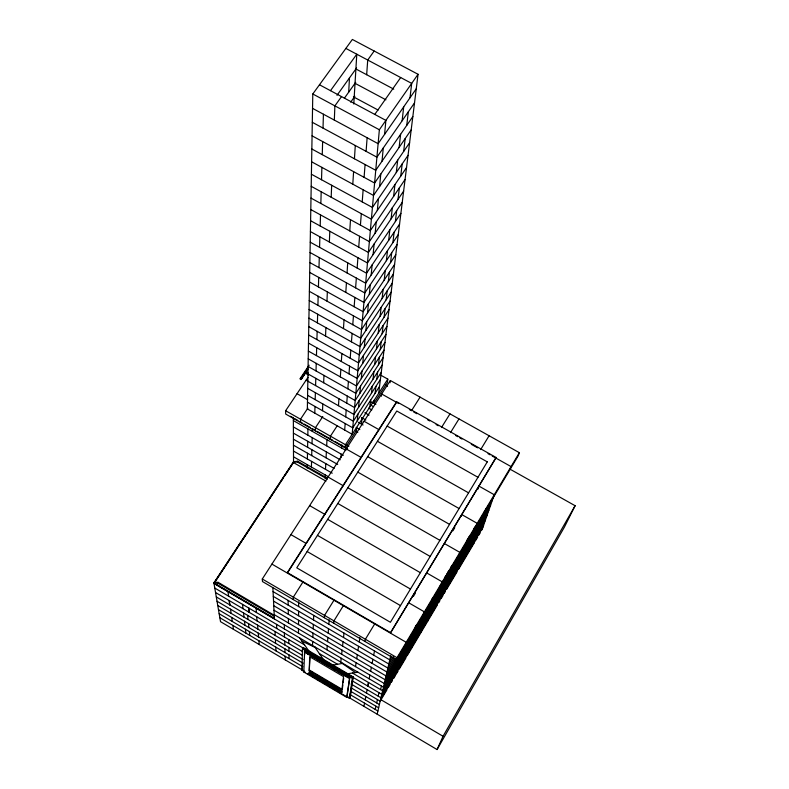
<?xml version="1.0" encoding="UTF-8"?>
<svg xmlns="http://www.w3.org/2000/svg" width="789" height="789" viewBox="0 0 789 789"><rect width="100%" height="100%" fill="white"/><g stroke="black" fill="none" stroke-linecap="round" stroke-linejoin="round"><path stroke-width="1.18" d="M298.479 633.103L298.498 628.902M298.518 624.612L298.548 620.233M298.567 615.765L298.597 611.209M298.627 606.563L298.646 601.82M300.501 422.46L300.52 419.196L307.868 408.12M304.791 373.158L305.382 373.493L305.392 372.931C304.475 374.035 307.138 370.524 308.262 373.325M305.382 373.493L306.122 371.836C305.708 370.82 306.24 373.335 304.939 373.236M305.225 672.228L302.069 670.354L302.404 648.864L303.242 647.503L353.225 676.913L350.247 697.032L349.458 698.344L342.091 693.995M302.591 662.533L302.069 670.354M312.789 93.99L307.355 408.909L352.17 434.285L379.361 129.761L418.052 74.284L352.367 39.45L312.789 93.99L379.361 129.761M307.217 468.025L307.276 464.672M307.385 458.991L307.493 453.202M307.602 447.304L307.72 441.278M307.838 435.143L307.947 428.881M303.814 672.011L304.633 651.241L349.705 677.771L347.071 696.667L346.677 697.318L303.814 672.011L304.219 671.36M304.564 654.791L304.633 651.241M311.418 467.039L311.566 461.378M311.714 455.608L311.862 449.72M312.02 443.724L312.178 437.609M312.336 431.376L312.395 429.255M314.791 413.12L314.989 406.453M315.186 399.638L315.383 392.685M315.59 385.584L315.797 378.335M316.014 370.929L316.231 363.354M316.458 355.612L316.685 347.702M316.912 339.605L317.158 331.331M317.395 322.869L317.651 314.2M317.908 305.323L318.164 296.24M318.44 286.94L318.707 277.403M318.993 267.629L319.279 257.608M319.575 247.342L319.88 236.799M320.196 225.989L320.512 214.884M320.847 203.483L321.182 191.776M321.527 179.744L321.882 167.367M322.257 154.644L322.632 141.556M323.017 128.084L323.421 114.218M315.363 430.902L315.462 427.677L322.77 416.553M309.12 673.717L309.574 671.587L309.12 673.717L341.548 692.86L341.943 692.209L309.525 673.066M309.219 670.818L309.692 656.704L343.54 676.637L341.884 690.099L309.219 670.818L310.067 657.207M312.523 645.501L312.681 641.447M312.848 637.325L313.016 633.103M313.184 628.813L313.351 624.424M313.529 619.957L313.716 615.39M322.523 410.714L322.8 403.938M323.658 382.754L323.954 375.386M325.551 336.025L325.896 327.603M326.971 301.132L327.346 291.871M329.368 242.016L329.802 231.266M331.183 197.23L331.666 185.267M334.319 120.086L334.891 105.864L341.529 96.593M325.068 478.223L325.226 474.929M325.502 469.337L325.788 463.636M326.074 457.827L326.37 451.9M326.666 445.854L326.971 439.69M348.699 92.175L349.468 77.924M330.256 439.365L330.433 436.179L337.051 426.03M353.788 104.01L356.786 54.214L330.492 90.676M324.397 617.757L324.545 615.381L333.974 600.232M338.491 405.724L338.935 398.751M340.345 376.895L340.838 369.291M341.341 361.52L341.854 353.561M343.471 328.579L344.034 319.861M345.809 292.403L346.43 282.797M347.061 272.945L347.712 262.845M349.774 230.921L350.503 219.707M352.791 184.172L353.6 171.647M354.439 158.767L355.297 145.511M366.668 74.718L367.723 60.033L374.173 51.019M340.937 457.699L341.203 454.119M341.657 448.034L341.884 444.927M326.932 649.82L327.238 645.767M327.543 641.635L327.859 637.413M328.175 633.113L328.51 628.715M328.845 624.237L329.181 619.661M344.675 430.044L345.178 423.525M345.69 416.878L346.213 410.083M346.746 403.149L347.288 396.068M347.841 388.829L348.413 381.432M348.994 373.868L349.586 366.135M350.198 358.226L350.819 350.138M351.45 341.864L352.101 333.392M352.772 324.723L353.452 315.837M354.153 306.743L354.863 297.423M355.602 287.867L356.352 278.073M357.131 268.023L357.92 257.717M358.729 247.144L359.567 236.286M360.425 225.131L361.303 213.671M362.21 201.895L363.137 189.794M364.094 177.338L365.08 164.526M366.096 151.34L367.132 137.759M308.016 377.31L285.628 410.744L285.687 414.047L345.197 447.846L345.444 444.7L387.823 379.134L380.426 374.992M333.747 623.221L333.944 620.874L343.343 605.696M356.638 427.382L356.332 430.597L345.197 447.846M357.259 420.853L357.89 414.176M358.541 407.371L359.202 400.408M359.883 393.307L360.573 386.048M361.283 378.631L362.003 371.047M362.743 363.295L363.502 355.366M364.271 347.259L365.06 338.954M365.879 330.463L366.707 321.774M367.556 312.868L368.424 303.745M369.311 294.405L370.228 284.829M371.165 275.006L372.122 264.936M373.108 254.6L374.114 243.998M375.16 233.12L376.225 221.946M377.32 210.456L378.444 198.66M379.598 186.529L380.781 174.053M382.014 161.212L383.267 148.007M384.568 134.396L385.9 120.382L319.486 84.778M361.48 424.097L362.112 417.904M340.779 662.109L341.213 658.204M341.657 654.229L342.11 650.175M342.574 646.033L343.047 641.812M343.521 637.512L344.014 633.113M369.923 406.818L370.672 400.112M371.441 393.267L372.23 386.275M373.039 379.144L373.858 371.856M374.696 364.41L375.554 356.796M376.432 349.024L377.32 341.075M378.237 332.948L379.174 324.634M380.13 316.133L381.107 307.424M382.113 298.518L383.138 289.395M384.194 280.056L385.269 270.489M386.373 260.676L387.507 250.626M388.671 240.32L389.855 229.747M391.078 218.898L392.33 207.763M393.622 196.333L394.944 184.596M396.295 172.535L397.695 160.128M399.135 147.385L400.605 134.268M402.124 120.766L403.692 106.88M371.806 402.203L373.917 403.386L374.311 400.053M375.11 393.257L375.929 386.354M376.757 379.302L377.606 372.112M378.473 364.755L379.361 357.249M380.268 349.586L381.195 341.745M382.142 333.727L383.109 325.532M384.095 317.158L385.111 308.588M386.146 299.81L387.202 290.835M388.287 281.643L389.401 272.235M390.545 262.589L391.709 252.707M392.902 242.578L394.125 232.193M395.388 221.541L396.68 210.614M398.001 199.4L399.362 187.89M400.753 176.065L402.193 163.915M403.662 151.429L405.181 138.588M406.739 125.382L408.347 111.791M409.994 97.806L411.7 83.397L345.868 48.415M341.548 692.86L342.12 690.789M378.69 393.247L418.052 74.284M342.84 684.941L342.288 689.438L309.623 670.167M343.116 682.702L343.679 678.205M381.373 396.226L381.659 393.987L398.701 403.554M387.823 379.134L387.369 382.547L373.917 403.386M390.042 382.783L390.348 380.505L519.359 452.689L518.225 455.766L396.482 659.89L262.471 581.562L262.293 579.008L390.348 380.505M346.677 697.318L349.705 677.771M349.458 698.344L352.397 678.293L353.225 676.913M349.852 697.693L352.811 677.603L302.818 648.183M355.533 666.616L356.115 662.721M356.717 658.746L357.328 654.683M357.95 650.55L358.581 646.319M359.232 642.009L359.892 637.611M365.021 641.506L365.396 639.248L374.686 623.951M363.936 706.362L364.548 703.137M365.169 699.853L365.81 696.5M366.461 693.097L367.122 689.625M367.792 686.085L368.483 682.475M369.183 678.796L369.893 675.049M370.623 671.232L371.363 667.336M372.122 663.352L372.891 659.298M373.68 655.156L374.489 650.935M367.921 686.164L368.611 682.554M375.219 709.439L375.939 706.204M376.678 702.91L377.428 699.557M378.197 696.145L378.976 692.663M380.604 689.606L381.422 685.996M377.152 714.173L382.596 690.779L487.079 515.256M390.762 655.659L383.434 687.18L488.845 510.197M382.724 690.858L383.562 687.258L391.906 673.254L390.989 676.972L382.724 690.858L352.417 673.027M389.085 684.132L389.963 680.552M390.861 676.903L391.778 673.175M392.705 669.388L393.652 665.512M394.628 661.567L395.368 658.549M396.482 659.89L397.025 657.73L519.359 452.689M397.883 658.43L398.642 655.422M396.206 674.21L397.143 670.581M398.09 666.883L399.066 663.115M400.053 659.279L401.059 655.363M405.635 644.554L406.217 642.315L271.919 564.096M406.286 644.337L407.104 641.24M405.142 657.129L406.167 653.312M407.213 649.436L408.268 645.481M409.353 641.447L410.467 637.334M414.629 630.352L415.793 626.091M412.006 647.621L413.081 643.765M414.176 639.84L415.3 635.845M416.434 631.772L417.588 627.62M422.904 616.465L423.841 613.181M423.713 614.236L424.393 611.86L408.702 602.776M420.971 630.5L422.135 626.466M423.328 622.363L424.531 618.172M425.764 613.901L427.027 609.552M431.129 602.678L432.441 598.18M428.812 617.323L427.599 621.387L437.431 604.828M430.044 613.181L431.297 608.96M432.579 604.67L433.881 600.281M439.286 588.989L440.331 585.537M461.24 516.479L461.812 514.596L477.207 523.344L476.27 526.125M441.505 584.402L442.274 581.887L426.691 572.922M436.583 604.236L437.885 599.995M439.217 595.665L440.568 591.257M441.939 586.76L443.349 582.183M438.142 601.632L439.453 597.362M440.795 593.012L442.156 588.584M443.546 584.067L444.966 579.471M447.393 575.408L448.852 570.684M443.31 594.452L444.315 591.247M445.686 586.888L447.077 582.46M448.497 577.942L449.947 573.337M451.416 568.652L452.324 565.782M478.026 489.062L478.657 487.099M459.02 555.032L459.879 552.379L444.385 543.532M453.517 575.773L454.967 571.295M456.436 566.729L457.936 562.084M459.464 557.359L461.023 552.537M458.508 568.879L459.612 565.526M461.111 560.969L462.63 556.324M464.188 551.59L465.776 546.777M467.384 541.865L468.705 537.861M468.686 550.258L470.264 545.584M471.861 540.81L473.499 535.958M475.165 531.017L476.862 525.977M473.42 543.887L474.692 540.149M476.319 535.396L477.976 530.543M479.663 525.612L481.379 520.582M483.134 515.464L484.554 511.282M474.909 541.382L476.191 537.634M477.828 532.851L479.495 527.989M481.201 523.038L482.927 517.988M484.693 512.84L486.132 508.649M481.98 529.883L494.259 494.752L478.962 486.113M509.97 469.623L511.055 466.595L492.208 456.022M348.107 697.012L437.067 749.55L443.043 736.275L575.112 505.719L509.832 469.06M575.112 505.719L564.421 527.072L437.067 749.55M482.809 527.496L380.574 699.488L443.043 736.275M386.985 689.734L380.18 701.174L351.066 684.024M388.188 687.692L390.052 684.556M391.275 682.505L392.508 680.434M393.731 678.382L395.585 675.246M396.788 673.224L398.031 671.143M399.234 669.111L406.019 657.701M407.144 655.797L412.292 647.138M412.637 646.566L421.07 632.374M421.365 631.881L422.608 629.78M422.924 629.247L425.725 624.533M426.021 624.04L427.263 621.959M438.664 602.766L439.897 600.695M441.12 598.644L442.974 595.517M444.168 593.506L445.4 591.434M446.604 589.403L457.107 571.729M458.36 569.619L462.748 562.232M463.123 561.61L473.094 544.824M473.321 544.449L474.554 542.368M475.797 540.287L477.661 537.141M478.884 535.08L480.126 532.989M395.881 659.466L386.048 675.946L273.98 610.213M415.3 626.91L416.543 624.839M441.307 583.327L442.57 581.217M444.454 578.061L445.716 575.95M447.038 573.731L448.902 570.605M450.775 567.469L452.018 565.378M466.555 541.017L467.798 538.936M468.143 538.345L469.376 536.293M473.676 529.084L474.899 527.022M492.474 499.802L385.16 679.763L274.187 614.631M490.64 505.049L384.292 683.511L213.987 583.485M485.343 520.217L381.777 694.31L351.056 676.232M483.647 525.089L380.969 697.782L352.594 681.065M391.62 656.813L389.786 659.88L273.073 591.612M393.238 656.635L388.819 664.022L273.3 596.405M394.125 657.622L387.882 668.076L273.536 601.1M394.993 658.578L386.955 672.05L273.753 605.705M390.437 633.123L495.857 458.064M413.456 596.326L415.359 593.16M452.876 530.839L454.789 527.673M480.688 449.562L489.091 435.745M346.105 676.656L346.43 676.104M450.489 432.619L458.981 418.91M308.065 654.259L308.4 653.716M441.465 427.549L449.977 413.87M302.858 582.114L293.33 597.145L293.35 599.601M420.083 397.143L411.483 410.724L409.353 409.53M288.015 572.074L305.629 544.528M396.551 402.341L306.28 543.503L290.924 534.626M379.539 386.423L352.752 427.816L307.463 402.193M381.274 372.359L353.945 414.452L307.71 388.356M380.397 379.46L353.344 421.198L307.582 395.348M383.079 357.693L355.188 400.516L307.957 373.917M382.162 365.1L354.557 407.558L307.828 381.215M384.963 342.396L356.49 385.969L308.213 358.847M384.016 350.129L355.829 393.317L308.085 366.461M303.785 670.847L220.525 621.683L213.888 582.884L217.705 583.041L218.158 582.351L274 615.134M325.965 481.142L293.113 462.364L297.216 461.9L297.631 461.259L327.317 478.223M386.935 326.419L357.841 370.761L308.489 343.107M385.939 334.497L357.161 378.444L308.351 351.066M388.997 309.712L359.261 354.863L308.775 326.646M387.961 318.154L358.551 362.901L308.627 334.97M214.628 582.223L293.538 462.167M214.647 582.489L237.785 547.28M238.258 546.56L242.489 540.12M242.973 539.38L278.882 484.752M280.056 482.967L283.458 477.789M284.76 475.797L293.853 461.969M391.157 292.236L360.751 338.215L309.071 309.416M390.072 301.073L360.001 346.627L308.923 318.135M393.415 273.921L362.309 320.758L309.387 291.358M392.271 283.192L361.52 329.585L309.229 300.501M394.589 264.443L363.118 311.714L309.544 282.008M397.015 244.768L364.794 292.946L309.88 262.589M395.792 254.729L363.946 302.443L309.712 272.422M309.11 365.208L299.988 378.799C302.236 380.84 299.692 377.714 300.589 379.134M300.589 378.858L307.917 367.94M300.747 378.957L304.948 372.684M300.589 379.42L305.096 372.803M307.306 369.39L305.521 372.073L306.112 372.408M300.747 379.499L305.215 372.911M306.122 371.836L301.013 379.578L305.402 373.118L308.607 375.022M398.277 234.57L365.662 283.212L310.057 252.519M307.907 369.449L305.668 372.142M400.891 213.375L367.467 262.974L310.412 231.591M399.569 224.106L366.55 273.221L310.235 242.193M402.252 202.369L368.404 252.45L310.6 220.723M403.643 191.076L369.37 241.651L310.797 209.558M405.073 179.478L370.366 230.566L310.994 198.098M408.051 155.334L372.428 207.458L311.408 174.231M406.542 167.574L371.382 219.174L311.201 186.322M409.609 142.76L373.503 195.425L311.625 161.794M411.197 129.84L374.607 183.038L311.842 149.003M412.844 116.545L375.742 170.296L312.069 135.846M414.531 102.866L376.915 157.179L312.306 122.305M416.267 88.782L378.118 143.677L312.543 108.359M374.775 114.415L400.674 77.539M350.691 102.156L354.863 96.297M344.389 98.201L355.711 82.352M336.992 95.311L356.589 68.012M342.899 663.352L332.287 665.196L334.398 666.429M357.93 672.189L347.012 673.855L349.103 675.088M297.631 461.259L293.538 461.723L213.888 582.884L274.375 618.408M214.332 582.203L218.158 582.351M301.871 641.053L315.166 647.513M355.898 68.978L393.75 89.147M355.03 83.318L385.92 99.818M353.413 96.83L378.138 110.065M385.436 385.071L387.547 386.255M413.623 411.927L416.839 413.722M427.539 419.738L429.689 420.941M436.11 424.541L438.25 425.744M455.697 435.538L457.788 436.702M459.869 437.875L461.95 439.039M471.319 444.306L477.572 447.807M488.026 453.675L490.117 454.849M371.599 402.045L375.83 404.422M370.169 404.757L373.325 406.532M305.757 372.388L307.907 373.591M368.641 408.091L371.846 409.895M305.747 372.95L307.828 374.114M364.843 412.765L369.015 415.122M306.093 380.19L308.213 381.383M387.162 426.09L477.976 477.286M361.599 417.618L365.83 420.004M364.064 421.257L379.045 429.709M358.344 422.332L363.068 424.995M297.039 393.691L307.651 399.717M356.204 427.549L359.823 429.591M377.458 441.307L468.577 492.849M355.681 431.169L357.802 432.372M346.775 444.957L348.906 446.17M367.664 456.653L459.099 508.54M285.628 410.744L345.444 444.7M290.49 416.267L292.601 417.47M294.711 418.663L297.877 420.458M299.988 421.651L302.088 422.855M304.199 424.048L310.531 427.648M312.641 428.841L314.742 430.035M316.853 431.238L318.963 432.431M320.018 433.033L332.741 440.262M334.861 441.465L347.584 448.685M346.203 448.941L361.283 457.502M293.36 420.596L345.878 450.43M293.39 426.928L343.304 455.312M293.419 433.141L340.246 459.8M357.802 472.128L449.543 524.369M293.439 439.226L337.702 464.445M293.469 445.203L334.161 468.41M293.488 451.061L332.248 473.183M347.841 487.73L439.897 540.337M293.518 456.811L328.431 476.763M328.066 477.059L343.235 485.718M297.216 461.9L327.386 479.15M337.8 503.471L430.173 556.442M309.643 505.611L324.9 514.389M327.672 519.349L420.359 572.686M317.454 535.366L410.467 589.067M307.158 551.521L400.477 605.597M262.293 579.008L397.025 657.73M217.705 583.041L274.266 616.248M213.947 583.258L274.394 618.754M214.776 588.052L383.562 687.258M215.535 592.529L304.564 644.889M319.348 653.578L337.544 664.279M216.294 596.928L307.246 650.452M311.408 652.907L309.318 651.675L299.721 637.976M313.499 654.14L316.645 655.984M318.736 657.217L320.827 658.45M326.054 661.517L323.973 660.294L314.633 646.743M328.135 662.74L330.216 663.973M337.554 668.283L339.655 669.526M342.811 671.38L345.957 673.234M302.404 648.864L352.397 678.293M306.517 652.464L347.032 676.311M307.039 653.341L309.15 654.584M312.316 656.448L314.426 657.691M317.602 659.555L319.713 660.797M321.823 662.05L329.22 666.399M332.386 668.263L335.562 670.127M337.672 671.38L339.783 672.622M341.903 673.865L345.069 675.729M304.219 651.921L349.29 678.451M217.034 601.248L302.148 651.369M217.754 605.488L302.088 655.176M218.464 609.641L303.035 659.505M351.578 688.116L379.401 704.518M219.164 613.734L302.976 663.164M351.066 691.529L378.641 707.792M219.855 617.738L302.808 666.705M310.649 671.409L312.838 672.701M315.916 674.516L322.247 678.254M325.384 680.098L328.54 681.962M330.621 683.195L332.741 684.448M334.802 685.661L338.008 687.554M349.576 694.3L377.892 711.017M309.17 672.238L341.716 691.45M312.483 675.433L314.594 676.686M317.76 678.56L319.88 679.802M323.046 681.676L326.222 683.55M328.332 684.803L330.453 686.045M332.563 687.298L335.729 689.162M337.85 690.414L341.016 692.288M307.335 673.471L310.491 675.335M312.602 676.577L314.703 677.82M316.813 679.063L319.969 680.927M323.135 682.801L325.236 684.043M328.402 685.907L330.502 687.15M332.613 688.393L334.714 689.635M337.879 691.499L339.98 692.752M342.288 663.46L355.474 672.563M229.135 600.528L229.757 604.857M227.982 591.701L228.632 596.198M229.264 600.607L229.895 604.936M230.506 609.177L231.108 613.349M231.7 617.442L232.282 621.466M232.854 625.411L233.406 629.287M242.519 604.364L243.032 608.704M243.525 612.954L244.008 617.136M244.491 621.239L244.965 625.263M245.418 629.218L245.872 633.103M247.618 615.371L248.071 619.523M248.515 623.606L248.949 627.61M249.373 631.545L249.788 635.411M248.782 608.043L249.235 612.353M248.653 607.964L249.097 612.274M256.07 608.201L256.455 612.55M257.559 625.105L257.904 629.139M258.259 633.103L258.595 636.989M258.93 640.806L259.265 644.554M256.691 616.732L257.056 620.923M272.886 587.953L274.404 618.971M275.016 631.486L275.213 635.5M275.4 639.445L275.588 643.321M275.775 647.118L275.963 650.856M276.574 624.375L276.761 628.537M284.385 633.025L284.504 637.068M284.306 624.78L284.415 628.981M284.74 641.112L284.849 645.007M284.947 648.834L285.046 652.592M285.145 656.28L285.243 659.9M288.084 600.399L288.172 605.104M288.251 609.719L288.32 614.236M288.399 618.675L288.478 623.014M288.764 639.573L288.833 643.528M288.892 647.394L288.961 651.201M289.03 654.939L289.09 658.608M293.35 417.361L293.538 462.453M496.054 457.452L390.535 632.66L287.354 572.567L396.65 401.68L496.054 457.452M487.286 461.861L390.407 622.274L296.763 567.824L396.778 411L487.286 461.861"/></g></svg>
